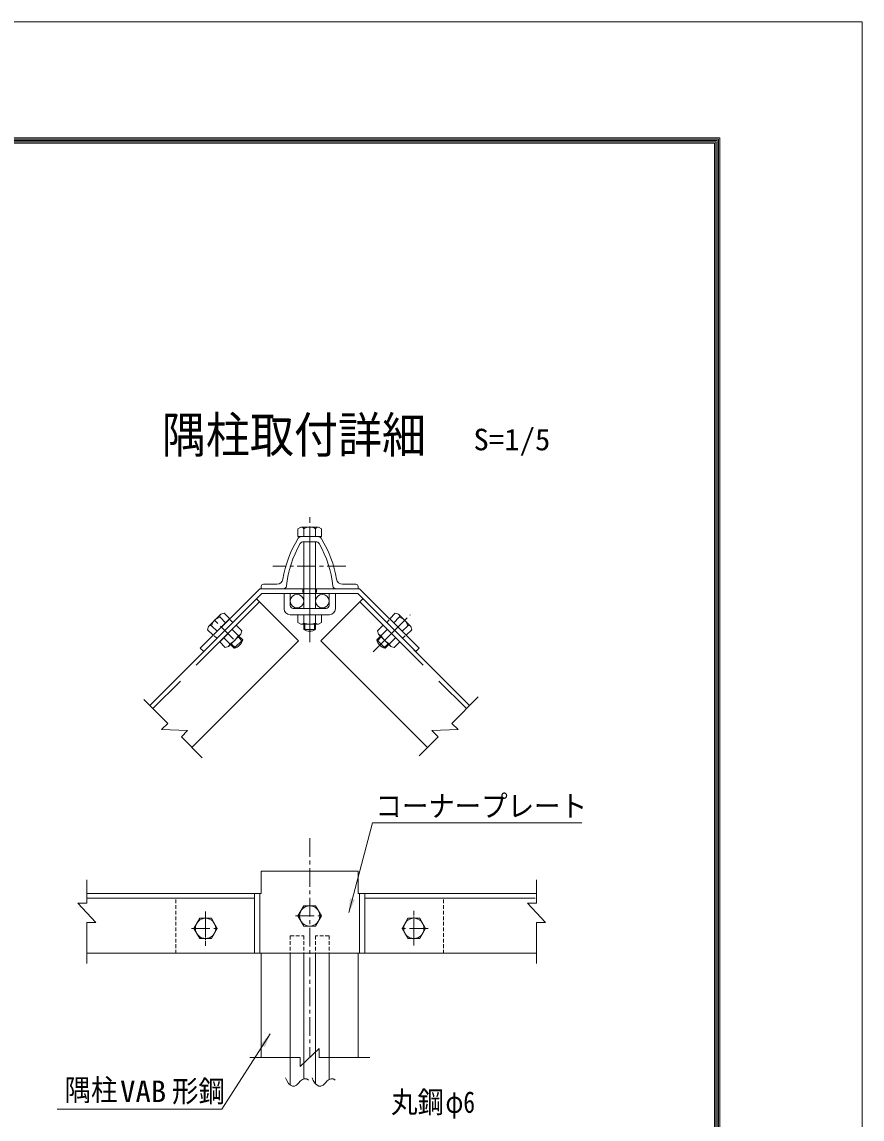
# Model space of a CAD drawing. Units: millimetres, scale not verified, with parts at other scales. Extents: x -4455 to 4455, y -3150 to 3150.
# Drawn here: x 2765 to 4455, y 943 to 3150 of the extents above; entities that cross this region are included whole.
import ezdxf
from ezdxf.enums import TextEntityAlignment as Align

# ---------------------------------------------------------------- set-up
doc = ezdxf.new("R2010")
doc.units = ezdxf.units.MM
doc.header["$LTSCALE"] = 30
for name, pattern in [('DASHED', [7.5, 6, -1.5]), ('USER2', [2, 1.25, -0.25, 0.25, -0.25]), ('USER3', [0.375, 0.25, -0.125])]:
    doc.linetypes.add(name, pattern=pattern)
doc.layers.add('0-C_7詳細', color=7, linetype='Continuous', lineweight=18)
doc.layers.add('0-D_D-TTL', color=7, linetype='Continuous', lineweight=9)
doc.styles.add('ＭＳ ゴシック', font='')
doc.styles.get('ＭＳ ゴシック').set_extended_font_data('MS Gothic')

msp = doc.modelspace()

# ---------------------------------------------------------------- linework, layer by layer
at = {"layer": '0-C_7詳細', "color": 1, "linetype": 'USER2'}
for p, q in [((3344.09, 1902.65), (3344.09, 2154.43)), ((3344.09, 2133.12), (3344.09, 1974.54)), ((3344.09, 2117.9), (3344.09, 1986.28)), ((3344.09, 2085.92), (3344.09, 1938.6)), ((3416.64, 2055.4), (3269.91, 2055.4)), ((3344.09, 2070.83), (3344.09, 1938.6)), ((3344.09, 1981.77), (3344.09, 1947.39)), ((3191.05, 1908.53), (3149.88, 1949.7)), ((3191.05, 1908.53), (3149.88, 1949.7)), ((3471.55, 1882.94), (3546.53, 1957.93)), ((3497.13, 1908.53), (3538.3, 1949.7)), ((3497.13, 1908.53), (3538.3, 1949.7)), ((3344.09, 1508.04), (3344.09, 1067.12)), ((3134.62, 1360.97), (3134.62, 1291.58)), ((3134.62, 1350.74), (3134.62, 1302.91)), ((3315.53, 1351.78), (3372.65, 1351.78)), ((3553.57, 1292.59), (3553.57, 1361.98)), ((3553.57, 1302.82), (3553.57, 1350.65)), ((3106.05, 1326.78), (3163.18, 1326.78)), ((3582.13, 1326.78), (3525.01, 1326.78))]:
    msp.add_line(p, q, dxfattribs=at)
at = {"layer": '0-C_7詳細', "lineweight": 9}
for p, q in [((3326.45, 2134.3), (3320.57, 2130.91)), ((3320.57, 2130.91), (3320.57, 2115.1)), ((3326.45, 2134.3), (3361.73, 2134.3)), ((3332.09, 2130.91), (3332.09, 2115.1)), ((3356.09, 2130.91), (3356.09, 2115.1)), ((3361.73, 2134.3), (3367.61, 2130.91)), ((3367.61, 2130.91), (3367.61, 2115.1)), ((3320.57, 2115.1), (3367.61, 2115.1)), ((3344.09, 2115.1), (3321.6, 2115.1)), ((3360.88, 2115.1), (3327.3, 2115.1)), ((3331.52, 2104.6), (3356.66, 2104.6)), ((3332.09, 2104.6), (3332.09, 1970.5)), ((3356.09, 2104.6), (3356.09, 1970.5)), ((3243.59, 2010.1), (3124.11, 1890.62)), ((3444.59, 2010.1), (3243.59, 2010.1)), ((3246.59, 2014.6), (3246.59, 2010.1)), ((3291.35, 2010.1), (3246.59, 2010.1)), ((3278.25, 2019.1), (3251.09, 2019.1)), ((3396.83, 2010.1), (3441.59, 2010.1)), ((3409.93, 2019.1), (3437.09, 2019.1)), ((3441.59, 2014.6), (3441.59, 2010.1)), ((3444.59, 2010.1), (3564.08, 1890.62)), ((3247.57, 2000.5), (3022.45, 1775.38)), ((3247.57, 2000.5), (3130.9, 1883.83)), ((3321.81, 1905.04), (3236.96, 1989.9)), ((3440.62, 2000.5), (3247.57, 2000.5)), ((3366.37, 1905.04), (3451.22, 1989.9)), ((3440.62, 2000.5), (3665.73, 1775.38)), ((3440.62, 2000.5), (3557.29, 1883.83)), ((3165.43, 1959.09), (3140.48, 1934.15)), ((3183.16, 1949.67), (3149.9, 1916.41)), ((3163.84, 1952.7), (3175.02, 1941.53)), ((3165.43, 1959.09), (3171.99, 1960.85)), ((3171.99, 1960.85), (3183.16, 1949.67)), ((3367.61, 1957.9), (3320.57, 1957.9)), ((3320.57, 1942.03), (3320.57, 1957.9)), ((3332.09, 1940.76), (3332.09, 1957.9)), ((3356.09, 1940.76), (3356.09, 1957.9)), ((3367.61, 1942.03), (3367.61, 1957.9)), ((3516.19, 1960.85), (3505.02, 1949.67)), ((3505.02, 1949.67), (3538.28, 1916.41)), ((3524.34, 1952.7), (3513.16, 1941.53)), ((3522.75, 1959.09), (3516.19, 1960.85)), ((3522.75, 1959.09), (3547.7, 1934.15)), ((3140.48, 1934.15), (3138.73, 1927.59)), ((3138.73, 1927.59), (3149.9, 1916.41)), ((3146.87, 1935.73), (3158.05, 1924.56)), ((3163.05, 1903.26), (3196.32, 1936.52)), ((3200.29, 1916.26), (3188.17, 1928.38)), ((3207.54, 1925.3), (3196.32, 1936.52)), ((3205.82, 1918.87), (3207.54, 1925.3)), ((3326.33, 1938.7), (3320.57, 1942.03)), ((3361.85, 1938.7), (3326.33, 1938.7)), ((3332.09, 1938.7), (3332.09, 1928.04)), ((3356.09, 1928.04), (3332.09, 1928.04)), ((3356.09, 1938.7), (3356.09, 1928.04)), ((3361.85, 1938.7), (3367.61, 1942.03)), ((3480.64, 1925.3), (3491.87, 1936.52)), ((3482.36, 1918.87), (3480.64, 1925.3)), ((3487.89, 1916.26), (3500.01, 1928.38)), ((3525.13, 1903.26), (3491.87, 1936.52)), ((3541.31, 1935.73), (3530.13, 1924.56)), ((3549.46, 1927.59), (3538.28, 1916.41)), ((3547.7, 1934.15), (3549.46, 1927.59)), ((3321.81, 1905.04), (3107.3, 1690.53)), ((3174.28, 1892.04), (3163.05, 1903.26)), ((3183.32, 1899.29), (3171.2, 1911.41)), ((3180.7, 1893.76), (3205.82, 1918.87)), ((3192.31, 1890.29), (3209.28, 1907.26)), ((3201.75, 1914.8), (3209.28, 1907.26)), ((3366.37, 1905.04), (3580.88, 1690.53)), ((3486.44, 1914.8), (3478.9, 1907.26)), ((3495.87, 1890.29), (3478.9, 1907.26)), ((3507.48, 1893.76), (3482.36, 1918.87)), ((3504.86, 1899.29), (3516.98, 1911.41)), ((3513.9, 1892.04), (3525.13, 1903.26)), ((3130.9, 1883.83), (3124.11, 1890.62)), ((3180.7, 1893.76), (3174.28, 1892.04)), ((3184.78, 1897.83), (3192.31, 1890.29)), ((3503.41, 1897.83), (3495.87, 1890.29)), ((3507.48, 1893.76), (3513.9, 1892.04)), ((3557.29, 1883.83), (3564.08, 1890.62)), ((3246.59, 1441.78), (3441.59, 1441.78)), ((3246.59, 1441.78), (3246.59, 1396.78)), ((3441.59, 1441.78), (3441.59, 1396.78)), ((3246.59, 1396.78), (2895.85, 1396.78)), ((3232.98, 1396.78), (3232.98, 1276.78)), ((3243.59, 1396.78), (3243.59, 1276.78)), ((3441.59, 1396.78), (3800.2, 1396.78)), ((3444.59, 1396.78), (3444.59, 1276.78)), ((3455.2, 1396.78), (3455.2, 1276.78)), ((3232.98, 1387.78), (2895.85, 1387.78)), ((3455.2, 1387.78), (3797.94, 1387.78)), ((3272, 1276.78), (2895.85, 1276.78)), ((3246.59, 1276.78), (3246.59, 1067.12)), ((3246.59, 1276.78), (3441.59, 1276.78)), ((3305.14, 1276.78), (3305.14, 1011.23)), ((3332.14, 1276.78), (3332.14, 1023.61)), ((3356.04, 1276.78), (3356.04, 1014)), ((3383.04, 1276.78), (3383.04, 1022.61)), ((3418.43, 1276.78), (3800.2, 1276.78)), ((3441.59, 1276.78), (3441.59, 1067.12))]:
    msp.add_line(p, q, dxfattribs=at)
at = {"layer": '0-C_7詳細', "color": 1, "linetype": 'USER3'}
for p, q in [((3330.59, 2010.1), (3330.59, 2000.5)), ((3357.59, 2010.1), (3357.59, 2000.5)), ((3189.23, 1942.17), (3182.44, 1948.95)), ((3189.23, 1942.17), (3182.44, 1948.95)), ((3498.95, 1942.17), (3505.74, 1948.95)), ((3498.95, 1942.17), (3505.74, 1948.95)), ((3157.41, 1910.35), (3150.62, 1917.13)), ((3157.41, 1910.35), (3150.62, 1917.13)), ((3530.77, 1910.35), (3537.56, 1917.13)), ((3530.77, 1910.35), (3537.56, 1917.13))]:
    msp.add_line(p, q, dxfattribs=at)
at = {"layer": '0-C_7詳細', "color": 3}
for p, q in [((3292.49, 2000.5), (3292.49, 1969.9)), ((3305.09, 2000.5), (3292.49, 2000.5)), ((3305.09, 2000.5), (3305.09, 1976.5)), ((3383.09, 2000.5), (3383.09, 1976.5)), ((3395.69, 2000.5), (3383.09, 2000.5)), ((3395.69, 2000.5), (3395.69, 1969.9)), ((3377.09, 1970.5), (3311.09, 1970.5)), ((3383.69, 1957.9), (3304.49, 1957.9))]:
    msp.add_line(p, q, dxfattribs=at)
at = {"layer": '0-C_7詳細', "color": 3, "linetype": 'DASHED'}
for p, q in [((3243.33, 1983.53), (3028.81, 1769.02)), ((3444.86, 1983.53), (3659.37, 1769.02))]:
    msp.add_line(p, q, dxfattribs=at)
at = {"layer": '0-C_7詳細', "color": 1}
for p, q in [((3334.49, 1938.7), (3334.49, 1926.83)), ((3353.69, 1938.7), (3353.69, 1926.83)), ((3186.47, 1899.53), (3194.87, 1891.13)), ((3200.05, 1913.1), (3208.44, 1904.71)), ((3488.13, 1913.1), (3479.74, 1904.71)), ((3501.71, 1899.53), (3493.31, 1891.13))]:
    msp.add_line(p, q, dxfattribs=at)
at = {"layer": '0-C_7詳細', "color": 4}
for p, q in [((3629.68, 1739.33), (3683.12, 1792.76)), ((3058.5, 1739.33), (3010.64, 1787.19)), ((3058.5, 1739.33), (3045.77, 1726.6)), ((3045.77, 1726.6), (3098.64, 1724.64)), ((3085.92, 1711.91), (3098.64, 1724.64)), ((3642.41, 1726.6), (3589.54, 1724.64)), ((3602.27, 1711.91), (3589.54, 1724.64)), ((3629.68, 1739.33), (3642.41, 1726.6)), ((3085.92, 1711.91), (3127.76, 1670.07)), ((3602.27, 1711.91), (3564.12, 1673.76)), ((2895.85, 1377.28), (2895.85, 1424.8)), ((3800.2, 1377.28), (3800.2, 1424.8)), ((2877.85, 1377.28), (2913.85, 1338.51)), ((2895.85, 1377.28), (2877.85, 1377.28)), ((3782.2, 1377.28), (3818.2, 1338.51)), ((3800.2, 1377.28), (3782.2, 1377.28)), ((2895.85, 1338.51), (2895.85, 1255.98)), ((2895.85, 1338.51), (2913.85, 1338.51)), ((3800.2, 1338.51), (3800.2, 1255.98)), ((3800.2, 1338.51), (3818.2, 1338.51)), ((3324.71, 1049.12), (3363.48, 1085.12)), ((3363.48, 1067.12), (3363.48, 1085.12)), ((3324.71, 1067.12), (3223.4, 1067.12)), ((3324.71, 1067.12), (3324.71, 1049.12)), ((3363.48, 1067.12), (3464.79, 1067.12))]:
    msp.add_line(p, q, dxfattribs=at)
at = {"layer": '0-C_7詳細', "color": 3, "linetype": 'USER3'}
for p, q in [((3074.62, 1384.78), (3074.62, 1276.78)), ((3613.57, 1384.78), (3613.57, 1276.78)), ((3305.14, 1312.12), (3305.14, 1276.78)), ((3305.14, 1312.12), (3332.14, 1312.12)), ((3332.14, 1312.12), (3332.14, 1276.78)), ((3383.04, 1312.12), (3356.04, 1312.12)), ((3356.04, 1312.12), (3356.04, 1276.78)), ((3383.04, 1312.12), (3383.04, 1276.78))]:
    msp.add_line(p, q, dxfattribs=at)
at = {"layer": '0-C_7詳細', "lineweight": 9}
msp.add_lwpolyline([(3891.61, 1539.27), (3470.28, 1539.27), (3422.9, 1358.72)], dxfattribs=at)
at = {"layer": '0-C_7詳細', "color": 3}
for points in [[(3367.61, 1351.78), (3355.85, 1372.15), (3332.33, 1372.15), (3320.57, 1351.78), (3332.33, 1331.41), (3355.85, 1331.41)], [(3158.14, 1326.78), (3146.38, 1347.15), (3122.86, 1347.15), (3111.1, 1326.78), (3122.86, 1306.41), (3146.38, 1306.41)], [(3530.05, 1326.78), (3541.81, 1306.41), (3565.33, 1306.41), (3577.09, 1326.78), (3565.33, 1347.15), (3541.81, 1347.15)]]:
    msp.add_lwpolyline(points, close=True, dxfattribs=at)
at = {"layer": '0-C_7詳細', "color": 1}
msp.add_lwpolyline([(2836.44, 963.02), (3167.63, 963.02), (3264.6, 1114.46)], dxfattribs=at)
at = {"layer": '0-C_7詳細', "color": 4}
for points in [[(3295.55, 1026.2), (3297.81, 1021.07), (3301.49, 1015.05), (3305.29, 1011.07), (3309.2, 1009.14), (3313.22, 1009.26), (3317.36, 1011.42), (3321.61, 1015.63), (3325.84, 1020.06), (3329.91, 1022.9), (3333.82, 1024.14), (3337.58, 1023.79), (3341.18, 1021.85), (3341.55, 1021.47)], [(3349.09, 1026.2), (3351.36, 1021.07), (3355.04, 1015.05), (3358.83, 1011.07), (3362.74, 1009.14), (3366.76, 1009.26), (3370.9, 1011.42), (3375.15, 1015.63), (3379.38, 1020.06), (3383.46, 1022.9), (3387.37, 1024.14), (3391.13, 1023.79), (3394.72, 1021.85), (3395.09, 1021.47)]]:
    msp.add_lwpolyline(points, dxfattribs=at)
at = {"layer": '0-C_7詳細', "color": 3}
for centre, radius in [((3318.64, 1985.13), 13.5), ((3369.54, 1985.13), 13.5), ((3344.09, 1351.78), 20.4), ((3134.62, 1326.78), 20.4), ((3553.57, 1326.78), 20.4)]:
    msp.add_circle(centre, radius, dxfattribs=at)
at = {"layer": '0-C_7詳細', "lineweight": 9}
for centre, radius, start, end in [((3326.76, 2128.43), 5.88, 24.94299, 92.968), ((3344.09, 2111.4), 22.91, 58.40741, 121.59259), ((3361.43, 2128.43), 5.88, 87.032, 155.05701), ((3513.89, 1992.37), 226.8, 148.30182, 170.6662), ((3513.89, 1992.37), 217.8, 150.13204, 173.91336), ((3327.3, 2107.6), 7.5, 90, 148.30182), ((3331.52, 2097.1), 7.5, 90, 150.13204), ((3356.66, 2097.1), 7.5, 29.86796, 90), ((3360.88, 2107.6), 7.5, 31.69818, 90), ((3174.29, 1992.37), 217.8, 6.08664, 29.86796), ((3174.29, 1992.37), 226.8, 9.3338, 31.69818), ((3251.09, 2014.6), 4.5, 90, 180), ((3278.25, 2031.1), 12, 270, 350.6662), ((3291.35, 2016.1), 6, 270, 353.91336), ((3396.83, 2016.1), 6, 186.08664, 270), ((3409.93, 2031.1), 12, 189.3338, 270), ((3437.09, 2014.6), 4.5, 0, 90), ((3169.15, 1930.42), 22.91, 103.40741, 166.59259), ((3169.37, 1954.72), 5.88, 132.032, 200.05701), ((3518.81, 1954.72), 5.88, 339.94299, 47.968), ((3519.03, 1930.42), 22.91, 13.40741, 76.59259), ((3144.85, 1930.21), 5.88, 69.94299, 137.968), ((3326.33, 1947.79), 9.09, 270, 309.3382), ((3344.09, 1974.7), 36, 250.52878, 289.47122), ((3344.09, 1948.83), 24, 240, 300), ((3361.85, 1947.79), 9.09, 230.6618, 270), ((3543.33, 1930.21), 5.88, 42.032, 110.05701), ((3174.28, 1900.18), 9.09, 315, 354.3382), ((3167.81, 1931.77), 36, 295.52878, 334.47122), ((3186.1, 1913.47), 24, 285, 345), ((3199.4, 1925.3), 9.09, 275.6618, 315), ((3502.08, 1913.47), 24, 195, 255), ((3488.79, 1925.3), 9.09, 225, 264.3382), ((3520.38, 1931.77), 36, 205.52878, 244.47122), ((3513.9, 1900.18), 9.09, 185.6618, 225)]:
    msp.add_arc(centre, radius, start, end, dxfattribs=at)
at = {"layer": '0-C_7詳細', "color": 3}
for centre, radius, start, end in [((3304.49, 1969.9), 12, 180, 270), ((3311.09, 1976.5), 6, 180, 270), ((3377.09, 1976.5), 6, 270, 0), ((3383.69, 1969.9), 12, 270, 0)]:
    msp.add_arc(centre, radius, start, end, dxfattribs=at)
at = {"layer": '0-C_7詳細'}
msp.add_solid([(3422.39, 1356.78), (3424.97, 1387.12), (3435.04, 1384.48)], dxfattribs=at)
at = {"layer": '0-C_7詳細', "color": 1}
msp.add_solid([(3265.68, 1116.14), (3253.89, 1088.07), (3245.11, 1093.69)], dxfattribs=at)
at = {"layer": '0-D_D-TTL', "color": 2, "lineweight": 18}
msp.add_lwpolyline([(-4454.56, 3150.45), (4455.14, 3150.45), (4455.14, -3149.97), (-4454.56, -3149.97)], close=True, dxfattribs=at)
at = {"layer": '0-D_D-TTL'}
for points in [[(-4168.18, 2917.11), (4168.75, 2917.11), (4168.75, -2916.62), (-4168.18, -2916.62)], [(-4165.53, 2914.45), (4166.1, 2914.45), (4166.1, -2913.97), (-4165.53, -2913.97)], [(-4162.87, 2911.8), (4163.45, 2911.8), (4163.45, -2911.32), (-4162.87, -2911.32)], [(-4160.22, 2909.15), (4160.8, 2909.15), (4160.8, -2908.67), (-4160.22, -2908.67)], [(-4157.57, 2906.5), (4158.15, 2906.5), (4158.15, -2906.02), (-4157.57, -2906.02)]]:
    msp.add_lwpolyline(points, close=True, dxfattribs=at)

# ---------------------------------------------------------------- texts
at = {"layer": '0-C_7詳細', "style": 'ＭＳ ゴシック', "width": 0.9}
msp.add_text('隅柱取付詳細', height=72.14, dxfattribs=at).set_placement((3046.68, 2261.91), align=Align.BOTTOM_LEFT)
at = {"layer": '0-C_7詳細', "color": 3, "style": 'ＭＳ ゴシック'}
for s, width, p in [('S=1/5', 1.05, (3673.45, 2275.61)), ('コーナープレート', 0.9, (3476.33, 1538.38)), ('隅柱', 0.9, (2851.04, 967.07)), ('VAB', 1.05, (2962.68, 964.28)), ('形鋼', 0.9, (3067.25, 964.46)), ('丸鋼', 0.9, (3507.77, 942.65)), ('φ6', 0.8, (3617.3, 942.65))]:
    msp.add_text(s, height=43.33, dxfattribs=dict(at, width=width)).set_placement(p, align=Align.BOTTOM_LEFT)

doc.saveas('drawing.dxf')
